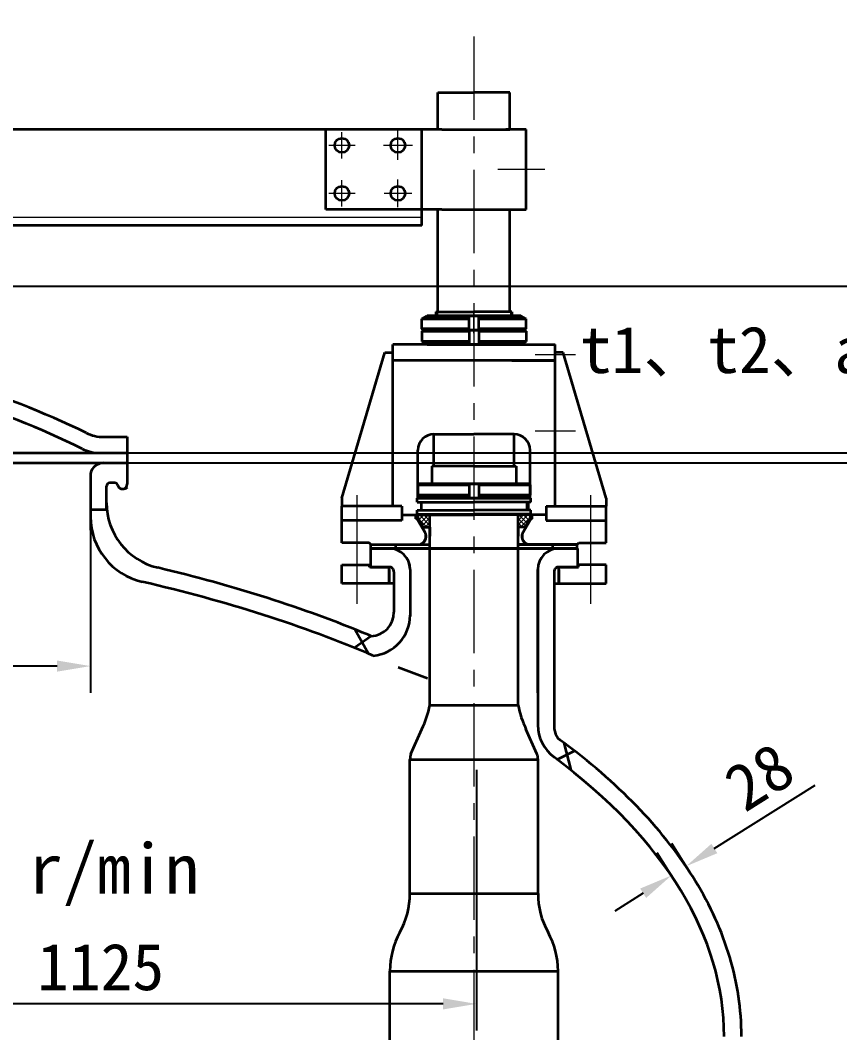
# Model space of a CAD drawing. Header units: millimetres. Extents: x 20551 to 32269, y 260 to 15110.
# Drawn here: x 24694 to 25923, y 11848 to 13366 of the extents above; entities that cross this region are included whole.
import ezdxf
from ezdxf.enums import TextEntityAlignment as Align

# ---------------------------------------------------------------- set-up
doc = ezdxf.new("R2010")
doc.units = ezdxf.units.MM
doc.header["$LTSCALE"] = 100
for name, pattern in [('CENTER', [2, 1.25, -0.25, 0.25, -0.25]), ('DASHED', [19.05, 12.7, -6.35]), ('PHANTOM', [63.5, 31.75, -6.35, 6.35, -6.35, 6.35, -6.35])]:
    doc.linetypes.add(name, pattern=pattern)
doc.layers.get('0').update_dxf_attribs({"color": 1, "lineweight": 35})
doc.layers.get('Defpoints').update_dxf_attribs({"lineweight": 18})
for name, color, linetype, lineweight in [('1', 1, 'Continuous', 35), ('16', 7, 'Continuous', 18), ('2', 2, 'DASHED', 18), ('3', 3, 'CENTER', 18), ('4', 4, 'PHANTOM', 18), ('dim', 7, 'Continuous', 18)]:
    doc.layers.add(name, color=color, linetype=linetype, lineweight=lineweight)
doc.layers.add('text', color=7, linetype='Continuous')
doc.styles.get("Standard").update_dxf_attribs({"font": ''})
doc.styles.get('Standard').set_extended_font_data('SimSun')
doc.dimstyles.new('ISO-25', dxfattribs={"dimtxt": 2.5, "dimasz": 2.5, "dimexe": 1.25, "dimexo": 0.625, "dimtad": 1, "dimdsep": 46, "dimtxsty": 'Standard', "dimcen": 2.5, "dimadec": 0, "dimazin": 0, "dimtfac": 1, "dimtmove": 0, "dimatfit": 3, "dimfxl": 1, "dimarcsym": 0})

# ---------------------------------------------------------------- blocks, each defined once
blk = doc.blocks.new('*D66')
at = {"layer": 'Defpoints', "color": 0}
for p in [(24841.2, 12702.3), (26813.3, 12702.3), (26360.6, 7592.3)]:
    blk.add_point(p, dxfattribs=at)
at = {"layer": 'dim', "color": 0, "lineweight": -2}
for p, q in [((24841.2, 12702.3), (26853.3, 12702.3)), ((26813.3, 7642.3), (26813.3, 12652.3)), ((26360.6, 7592.3), (26853.3, 7592.3))]:
    blk.add_line(p, q, dxfattribs=at)
at = {"layer": 'dim', "color": 0}
for points in [[(26805, 12652.3), (26821.6, 12652.3), (26813.3, 12702.3)], [(26805, 7642.3), (26821.6, 7642.3), (26813.3, 7592.3)]]:
    blk.add_solid(points, dxfattribs=at)
at = {"layer": 'dim', "color": 0, "insert": (26758.3, 10147.3), "char_height": 70, "attachment_point": 5, "rotation": 90}
blk.add_mtext('5110', dxfattribs=at)
blk = doc.blocks.new('*D67')
at = {"layer": 'Defpoints', "color": 0}
for p in [(24799.8, 12658.6), (23699.8, 12632.2), (23699.8, 12397.6)]:
    blk.add_point(p, dxfattribs=at)
at = {"layer": 'dim', "color": 0, "lineweight": -2}
for p, q in [((24799.8, 12658.6), (24799.8, 12357.6)), ((23699.8, 12632.2), (23699.8, 12357.6)), ((24749.8, 12397.6), (23749.8, 12397.6))]:
    blk.add_line(p, q, dxfattribs=at)
at = {"layer": 'dim', "color": 0}
for points in [[(23749.8, 12406), (23749.8, 12389.3), (23699.8, 12397.6)], [(24749.8, 12406), (24749.8, 12389.3), (24799.8, 12397.6)]]:
    blk.add_solid(points, dxfattribs=at)
at = {"layer": 'dim', "color": 0, "insert": (24515.3, 12452.6), "char_height": 70, "attachment_point": 5}
blk.add_mtext('%%c1100', dxfattribs=at)
blk = doc.blocks.new('*D68')
at = {"layer": 'Defpoints', "color": 0}
for p in [(24743.7, 12717.3), (26518.9, 12717.3), (24742.6, 12702.3)]:
    blk.add_point(p, dxfattribs=at)
at = {"layer": 'dim', "color": 0, "lineweight": -2}
for p, q in [((26518.9, 12767.3), (26518.9, 12817.3)), ((24743.7, 12717.3), (26558.9, 12717.3)), ((24742.6, 12702.3), (26558.9, 12702.3)), ((26518.9, 12652.3), (26518.9, 12427.2))]:
    blk.add_line(p, q, dxfattribs=at)
at = {"layer": 'dim', "color": 0}
for points in [[(26510.6, 12767.3), (26527.3, 12767.3), (26518.9, 12717.3)], [(26510.6, 12652.3), (26527.3, 12652.3), (26518.9, 12702.3)]]:
    blk.add_solid(points, dxfattribs=at)
at = {"layer": 'dim', "color": 0, "insert": (26463.9, 12488.2), "char_height": 70, "attachment_point": 5, "rotation": 90}
blk.add_mtext('15', dxfattribs=at)
blk = doc.blocks.new('*D69')
at = {"layer": 'Defpoints', "color": 0}
for p in [(24391.3, 12967.3), (26811, 12967.3), (26518.9, 12717.3)]:
    blk.add_point(p, dxfattribs=at)
at = {"layer": 'dim', "color": 0, "lineweight": -2}
for p, q in [((24391.3, 12967.3), (26851, 12967.3)), ((26811, 12767.3), (26811, 12917.3)), ((26518.9, 12717.3), (26851, 12717.3))]:
    blk.add_line(p, q, dxfattribs=at)
at = {"layer": 'dim', "color": 0}
for points in [[(26802.6, 12917.3), (26819.3, 12917.3), (26811, 12967.3)], [(26802.6, 12767.3), (26819.3, 12767.3), (26811, 12717.3)]]:
    blk.add_solid(points, dxfattribs=at)
at = {"layer": 'dim', "color": 0, "insert": (26756, 12842.3), "char_height": 70, "attachment_point": 5, "rotation": 90}
blk.add_mtext('250', dxfattribs=at)
blk = doc.blocks.new('*D70')
at = {"layer": 'Defpoints', "color": 0}
for p in [(24774.9, 12702.3), (26063.2, 11426.3), (26518.9, 11426.3)]:
    blk.add_point(p, dxfattribs=at)
at = {"layer": 'dim', "color": 0, "lineweight": -2}
for p, q in [((24774.9, 12702.3), (26558.9, 12702.3)), ((26518.9, 12652.3), (26518.9, 11476.3)), ((26063.2, 11426.3), (26558.9, 11426.3))]:
    blk.add_line(p, q, dxfattribs=at)
at = {"layer": 'dim', "color": 0}
for points in [[(26510.6, 12652.3), (26527.3, 12652.3), (26518.9, 12702.3)], [(26510.6, 11476.3), (26527.3, 11476.3), (26518.9, 11426.3)]]:
    blk.add_solid(points, dxfattribs=at)
at = {"layer": 'dim', "color": 0, "insert": (26463.9, 12064.3), "char_height": 70, "attachment_point": 5, "rotation": 90}
blk.add_mtext('1276', dxfattribs=at)
blk = doc.blocks.new('*D85')
at = {"layer": 'Defpoints', "color": 0}
for p in [(24868.4, 14464.3), (27036.8, 14464.3), (26124.5, 7092.3)]:
    blk.add_point(p, dxfattribs=at)
at = {"layer": 'dim', "color": 0, "lineweight": -2}
for p, q in [((24868.4, 14464.3), (27076.8, 14464.3)), ((27036.8, 7142.3), (27036.8, 14414.3)), ((26124.5, 7092.3), (27076.8, 7092.3))]:
    blk.add_line(p, q, dxfattribs=at)
at = {"layer": 'dim', "color": 0}
for points in [[(27028.4, 14414.3), (27045.1, 14414.3), (27036.8, 14464.3)], [(27028.4, 7142.3), (27045.1, 7142.3), (27036.8, 7092.3)]]:
    blk.add_solid(points, dxfattribs=at)
at = {"layer": 'dim', "color": 0, "insert": (26976.9, 10778.3), "char_height": 70, "attachment_point": 5, "rotation": 90}
blk.add_mtext('（7372）', dxfattribs=at)
blk = doc.blocks.new('*D89')
at = {"layer": 'Defpoints', "color": 0}
for p in [(24586.7, 14040.3), (26811, 14040.3), (25949.6, 12967.3)]:
    blk.add_point(p, dxfattribs=at)
at = {"layer": 'dim', "color": 0, "lineweight": -2}
for p, q in [((24586.7, 14040.3), (26851, 14040.3)), ((26811, 13017.3), (26811, 13990.3)), ((25949.6, 12967.3), (26851, 12967.3))]:
    blk.add_line(p, q, dxfattribs=at)
at = {"layer": 'dim', "color": 0}
for points in [[(26802.6, 13990.3), (26819.3, 13990.3), (26811, 14040.3)], [(26802.6, 13017.3), (26819.3, 13017.3), (26811, 12967.3)]]:
    blk.add_solid(points, dxfattribs=at)
at = {"layer": 'dim', "color": 0, "insert": (26756, 13503.8), "char_height": 70, "attachment_point": 5, "rotation": 90}
blk.add_mtext('1073', dxfattribs=at)
blk = doc.blocks.new('*D95')
at = {"layer": 'Defpoints', "color": 0}
for p in [(25378.4, 12242.1), (24251.6, 11948.7), (24251.6, 11891)]:
    blk.add_point(p, dxfattribs=at)
at = {"layer": 'dim', "color": 0, "lineweight": -2}
for p, q in [((25378.4, 12242.1), (25378.4, 11851)), ((24251.6, 11948.7), (24251.6, 11851)), ((25328.4, 11891), (24301.6, 11891))]:
    blk.add_line(p, q, dxfattribs=at)
at = {"layer": 'dim', "color": 0}
for points in [[(24301.6, 11899.4), (24301.6, 11882.7), (24251.6, 11891)], [(25328.4, 11899.4), (25328.4, 11882.7), (25378.4, 11891)]]:
    blk.add_solid(points, dxfattribs=at)
at = {"layer": 'dim', "color": 0, "insert": (24815, 11946), "char_height": 70, "attachment_point": 5}
blk.add_mtext('1125', dxfattribs=at)
blk = doc.blocks.new('*D102')
at = {"layer": 'Defpoints', "color": 0}
for p in [(25692.8, 12097.4), (25702.8, 12081.5), (25680.8, 12067.7)]:
    blk.add_point(p, dxfattribs=at)
at = {"layer": 'dim', "color": 0, "lineweight": -2}
for p, q in [((25735.1, 12124), (25886.4, 12219.1)), ((25702.8, 12081.5), (25671.5, 12131.3)), ((25680.8, 12067.7), (25649.5, 12117.4)), ((25628.4, 12057), (25586.1, 12030.3))]:
    blk.add_line(p, q, dxfattribs=at)
at = {"layer": 'dim', "color": 0}
for points in [[(25730.7, 12131.1), (25739.6, 12117), (25692.8, 12097.4)], [(25624, 12064), (25632.9, 12049.9), (25670.8, 12083.6)]]:
    blk.add_solid(points, dxfattribs=at)
at = {"layer": 'dim', "color": 0, "insert": (25802.7, 12231.4), "char_height": 70, "attachment_point": 5, "rotation": 32.1534}
blk.add_mtext('28', dxfattribs=at)

msp = doc.modelspace()

# ---------------------------------------------------------------- hatches: boundary and pattern name
at = {"layer": 'dim'}
h = msp.add_hatch(dxfattribs=at)
h.set_pattern_fill('_USER', color=256, scale=4.8, angle=45, style=0, double=1, pattern_type=0)
h.set_pattern_definition([(45, (40993.9886, 7893.0363), (-3.3941125, 3.3941125), []), (135, (40993.9886, 7893.0363), (-3.3941125, -3.3941125), [])])
h.paths.add_polyline_path([(25459.95754, 12622.01845), (25459.95754, 12624.36958), (25440.75754, 12624.36958), (25440.75754, 12606.22035), (25451.55754, 12606.22035)])
h.paths.add_polyline_path([(25297.95754, 12606.22035), (25308.75754, 12606.22035), (25308.75754, 12624.36958), (25289.55754, 12624.36958), (25289.55754, 12622.01845)])

# ---------------------------------------------------------------- linework, layer by layer
for p, q in [((25320.75754, 13257.96958), (25374.75754, 13257.96958)), ((25320.75754, 13202.57009), (25320.75754, 13257.96958)), ((25428.75754, 13257.96958), (25374.75754, 13257.96958)), ((25428.75754, 13202.57009), (25428.75754, 13257.96958)), ((25296.75754, 13202.57009), (24586.57492, 13202.57009, 0.71208)), ((25452.75754, 13202.57009), (25422.75754, 13202.57009)), ((25452.75754, 13082.57009), (25452.75754, 13202.57009)), ((25296.75754, 13058.57009), (25296.75754, 13082.57009)), ((25320.75754, 12929.16958), (25320.75754, 13082.57009)), ((25326.75754, 13082.57009), (25452.75754, 13082.57009)), ((25428.75754, 12929.16958), (25428.75754, 13082.57009)), ((25296.75754, 13058.57009), (24586.57492, 13058.57009)), ((25296.75754, 12918.66624), (25304.55754, 12923.16958)), ((25296.75754, 12918.66624), (25304.55754, 12923.16958)), ((25304.55754, 12923.16958), (25444.95754, 12923.16958)), ((25444.95754, 12923.16958), (25304.55754, 12923.16958)), ((25317.75754, 12929.16958), (25374.75754, 12929.16958)), ((25317.75754, 12929.16958), (25317.75754, 12923.16958)), ((25318.95754, 12929.16958), (25318.95754, 12923.16958)), ((25367.29954, 12901.56958), (25367.29954, 12923.16958)), ((25367.29954, 12901.56958), (25367.29954, 12923.16958)), ((25431.75754, 12929.16958), (25374.75754, 12929.16958)), ((25382.21554, 12901.56958), (25382.21554, 12923.16958)), ((25382.21554, 12901.56958), (25382.21554, 12923.16958)), ((25430.55754, 12929.16958), (25430.55754, 12923.16958)), ((25431.75754, 12929.16958), (25431.75754, 12923.16958)), ((25452.75754, 12918.66624), (25444.95754, 12923.16958)), ((25452.75754, 12918.66624), (25444.95754, 12923.16958)), ((25367.29954, 12918.66624), (25296.75754, 12918.66624)), ((25296.75754, 12903.36958), (25296.75754, 12918.66624)), ((25296.75754, 12903.36958), (25296.75754, 12918.66624)), ((25296.75754, 12918.66624), (25367.29954, 12918.66624)), ((25452.75754, 12918.66624), (25382.21554, 12918.66624)), ((25382.21554, 12918.66624), (25452.75754, 12918.66624)), ((25452.75754, 12903.36958), (25452.75754, 12918.66624)), ((25452.75754, 12903.36958), (25452.75754, 12918.66624)), ((25296.75754, 12903.36958), (25367.29954, 12903.36958)), ((25298.55754, 12901.56958), (25296.75754, 12903.36958)), ((25367.29954, 12903.36958), (25296.75754, 12903.36958)), ((25298.55754, 12901.56958), (25296.75754, 12903.36958)), ((25298.55754, 12901.56958), (25296.75754, 12899.76958)), ((25298.55754, 12901.56958), (25296.75754, 12899.76958)), ((25296.75754, 12899.76958), (25367.29954, 12899.76958)), ((25296.75754, 12899.76958), (25296.75754, 12884.47291)), ((25296.75754, 12899.76958), (25296.75754, 12884.47291)), ((25367.29954, 12899.76958), (25296.75754, 12899.76958)), ((25298.55754, 12901.56958), (25450.95754, 12901.56958)), ((25298.55754, 12901.56958), (25450.95754, 12901.56958)), ((25450.95754, 12901.56958), (25298.55754, 12901.56958)), ((25450.95754, 12901.56958), (25298.55754, 12901.56958)), ((25367.29954, 12901.56958), (25367.29954, 12879.96958)), ((25367.29954, 12901.56958), (25367.29954, 12879.96958)), ((25382.21554, 12903.36958), (25452.75754, 12903.36958)), ((25452.75754, 12903.36958), (25382.21554, 12903.36958)), ((25382.21554, 12901.56958), (25382.21554, 12879.96958)), ((25382.21554, 12901.56958), (25382.21554, 12879.96958)), ((25382.21554, 12899.76958), (25452.75754, 12899.76958)), ((25452.75754, 12899.76958), (25382.21554, 12899.76958)), ((25450.95754, 12901.56958), (25452.75754, 12903.36958)), ((25450.95754, 12901.56958), (25452.75754, 12903.36958)), ((25450.95754, 12901.56958), (25452.75754, 12899.76958)), ((25450.95754, 12901.56958), (25452.75754, 12899.76958)), ((25452.75754, 12899.76958), (25452.75754, 12884.47291)), ((25452.75754, 12899.76958), (25452.75754, 12884.47291)), ((25252.95754, 12637.56958), (25252.95754, 12879.96958)), ((25320.75754, 12879.96958), (25252.95754, 12879.96958)), ((25367.29954, 12884.47291), (25296.75754, 12884.47291)), ((25296.75754, 12884.47291), (25304.55754, 12879.96958)), ((25296.75754, 12884.47291), (25367.29954, 12884.47291)), ((25296.75754, 12884.47291), (25304.55754, 12879.96958)), ((25304.55754, 12879.96958), (25444.95754, 12879.96958)), ((25444.95754, 12879.96958), (25304.55754, 12879.96958)), ((25452.75754, 12884.47291), (25382.21554, 12884.47291)), ((25382.21554, 12884.47291), (25452.75754, 12884.47291)), ((25428.75754, 12879.96958), (25496.55754, 12879.96958)), ((25452.75754, 12884.47291), (25444.95754, 12879.96958)), ((25452.75754, 12884.47291), (25444.95754, 12879.96958)), ((25496.55754, 12637.56958), (25496.55754, 12879.96958)), ((25176.75754, 12649.56958), (25240.95754, 12867.96958)), ((25240.95754, 12867.96958), (25252.95754, 12867.96958)), ((25508.55754, 12867.96958), (25496.55754, 12867.96958)), ((25572.75754, 12649.56958), (25508.55754, 12867.96958)), ((25496.55754, 12855.96958), (25252.95754, 12855.96958)), ((25431.75754, 12855.96958), (25496.55754, 12855.96958)), ((24819.59411, 12741.27278), (24854.75754, 12741.27278)), ((24854.75754, 12741.27278), (24854.75754, 12717.27278)), ((25314.75754, 12697.61845), (25314.75754, 12745.5659)), ((25314.75754, 12745.5659), (25374.75754, 12745.5659)), ((25434.75754, 12745.5659), (25374.75754, 12745.5659)), ((25434.75754, 12697.61845), (25434.75754, 12745.5659)), ((24327.0186, 12717.27278), (24854.75754, 12717.27278)), ((24854.76969, 12717.28826), (24854.774, 12676.60877)), ((25290.75754, 12649.61845), (25290.75754, 12721.5659)), ((25458.75754, 12649.61845), (25458.75754, 12721.5659)), ((24328.27289, 12702.22513), (24854.77128, 12702.28826)), ((24854.77128, 12702.28826), (24854.77467, 12670.28826)), ((25374.75754, 12697.61845), (25311.75754, 12697.61845)), ((25311.75754, 12697.61845), (25311.75754, 12671.21845)), ((25374.75754, 12697.61845), (25437.75754, 12697.61845)), ((25437.75754, 12697.61845), (25437.75754, 12671.21845)), ((24799.77295, 12686.48532), (24799.78196, 12601.51597)), ((24823.7787, 12632.28497), (24823.77499, 12667.28497)), ((24836.15551, 12672.28629), (24828.77446, 12672.2855)), ((25292.55754, 12671.21845), (25290.75754, 12669.41845)), ((25292.55754, 12671.21845), (25290.75754, 12669.41845)), ((25290.75754, 12669.41845), (25367.29954, 12669.41845)), ((25290.75754, 12669.41845), (25290.75754, 12654.12178)), ((25290.75754, 12669.41845), (25290.75754, 12654.12178)), ((25367.29954, 12669.41845), (25290.75754, 12669.41845)), ((25292.55754, 12671.21845), (25456.95754, 12671.21845)), ((25456.95754, 12671.21845), (25292.55754, 12671.21845)), ((25367.29954, 12671.21845), (25367.29954, 12649.61845)), ((25367.29954, 12671.21845), (25367.29954, 12649.61845)), ((25382.21554, 12671.21845), (25382.21554, 12649.61845)), ((25382.21554, 12671.21845), (25382.21554, 12649.61845)), ((25382.21554, 12669.41845), (25458.75754, 12669.41845)), ((25458.75754, 12669.41845), (25382.21554, 12669.41845)), ((25456.95754, 12671.21845), (25458.75754, 12669.41845)), ((25456.95754, 12671.21845), (25458.75754, 12669.41845)), ((25458.75754, 12669.41845), (25458.75754, 12654.12178)), ((25458.75754, 12669.41845), (25458.75754, 12654.12178)), ((25367.29954, 12654.12178), (25290.75754, 12654.12178)), ((25290.75754, 12654.12178), (25298.55754, 12649.61845)), ((25290.75754, 12654.12178), (25367.29954, 12654.12178)), ((25290.75754, 12654.12178), (25298.55754, 12649.61845)), ((25458.75754, 12654.12178), (25382.21554, 12654.12178)), ((25382.21554, 12654.12178), (25458.75754, 12654.12178)), ((25458.75754, 12654.12178), (25450.95754, 12649.61845)), ((25458.75754, 12654.12178), (25450.95754, 12649.61845)), ((24823.7787, 12632.28497), (24823.79243, 12641.10726)), ((25176.75754, 12649.56958), (25176.75754, 12637.56958)), ((25266.75754, 12637.56958), (25176.75754, 12637.56958)), ((25176.75754, 12611.16958), (25176.75754, 12637.56958)), ((25266.75754, 12637.56958), (25266.75754, 12615.96958)), ((25289.55754, 12643.61845), (25289.55754, 12649.61845)), ((25289.55754, 12649.61845), (25308.75754, 12649.61845)), ((25374.75754, 12649.61845), (25289.55754, 12649.61845)), ((25289.55754, 12643.61845), (25374.75754, 12643.61845)), ((25295.55754, 12643.61845), (25295.55754, 12631.61845)), ((25298.55754, 12649.61845), (25450.95754, 12649.61845)), ((25450.95754, 12649.61845), (25298.55754, 12649.61845)), ((25374.75754, 12649.61845), (25459.95754, 12649.61845)), ((25459.95754, 12643.61845), (25374.75754, 12643.61845)), ((25459.95754, 12649.61845), (25440.75754, 12649.61845)), ((25459.95754, 12649.61845), (25440.75754, 12649.61845)), ((25453.95754, 12643.61845), (25453.95754, 12631.61845)), ((25459.95754, 12643.61845), (25455.75754, 12643.61845)), ((25455.75754, 12643.61845), (25455.75754, 12631.61845)), ((25459.95754, 12643.61845), (25459.95754, 12649.61845)), ((25459.95754, 12643.61845), (25459.95754, 12649.61845)), ((25482.75754, 12637.56958), (25482.75754, 12615.96958)), ((25482.75754, 12637.56958), (25572.75754, 12637.56958)), ((25482.75754, 12637.56958), (25482.75754, 12615.96958)), ((25572.75754, 12649.56958), (25572.75754, 12637.56958)), ((25572.75754, 12611.16958), (25572.75754, 12637.56958)), ((24799.7787, 12632.28243), (24823.7787, 12632.28497)), ((24799.7787, 12632.28243), (24815.3321, 12632.28408)), ((25266.75754, 12624.36958), (25374.75754, 12624.36958)), ((25287.75754, 12618.35879), (25287.75754, 12624.36958)), ((25289.55754, 12625.61845), (25289.55754, 12631.61845)), ((25289.55754, 12631.61845), (25374.75754, 12631.61845)), ((25289.55754, 12624.36958), (25289.55754, 12625.61845)), ((25289.55754, 12625.61845), (25374.75754, 12625.61845)), ((25289.55754, 12624.71845), (25289.55754, 12625.61845)), ((25289.55754, 12622.01845), (25289.55754, 12625.61845)), ((25289.55754, 12622.01845), (25297.95754, 12606.22035)), ((25308.75754, 12338.95684), (25308.75754, 12625.61845)), ((25459.95754, 12631.61845), (25374.75754, 12631.61845)), ((25459.95754, 12625.61845), (25374.75754, 12625.61845)), ((25482.75754, 12624.36958), (25374.75754, 12624.36958)), ((25440.75754, 12338.95684), (25440.75754, 12625.61845)), ((25459.95754, 12625.61845), (25440.75754, 12625.61845)), ((25459.95754, 12622.01845), (25451.55754, 12606.22035)), ((25459.95754, 12631.61845), (25455.75754, 12631.61845)), ((25459.95754, 12625.61845), (25459.95754, 12631.61845)), ((25459.95754, 12625.61845), (25459.95754, 12631.61845)), ((25459.95754, 12624.71845), (25459.95754, 12625.61845)), ((25459.95754, 12622.01845), (25459.95754, 12625.61845)), ((25482.75754, 12624.36958), (25459.95754, 12624.36958)), ((25461.75754, 12618.35879), (25461.75754, 12624.36958)), ((25266.75754, 12615.96958), (25176.75754, 12615.96958)), ((25176.75754, 12582.36958), (25176.75754, 12611.16958)), ((25290.59677, 12616.56958), (25301.14984, 12598.29111)), ((25297.95754, 12606.22035), (25308.75754, 12606.22035)), ((25308.75754, 12606.22035), (25308.75754, 12592.29111)), ((25451.55754, 12606.22035), (25440.75754, 12606.22035)), ((25440.75754, 12606.22035), (25440.75754, 12592.29111)), ((25458.91831, 12616.56958), (25448.36523, 12598.29111)), ((25482.75754, 12615.96958), (25572.75754, 12615.96958)), ((25572.75754, 12582.36958), (25572.75754, 12611.16958)), ((25217.55754, 12582.36958), (25176.75754, 12582.36958)), ((25219.95754, 12579.96958), (25217.55754, 12582.36958)), ((25219.74921, 12573.96958), (25305.09086, 12573.96958)), ((25529.76586, 12573.96958), (25219.74921, 12573.96958)), ((25219.7496, 12573.96958), (25219.7496, 12546.10298)), ((25219.7496, 12573.96958), (25219.7496, 12546.10298)), ((25219.7496, 12573.96958), (25529.76548, 12573.96958)), ((25219.95754, 12579.96958), (25308.75754, 12579.96958)), ((25219.95754, 12573.96958), (25219.95754, 12578.76958)), ((25219.95754, 12573.96958), (25231.95754, 12573.96958)), ((25219.95754, 12573.96958), (25374.75754, 12573.96958)), ((25231.95754, 12573.96958), (25374.75754, 12573.96958)), ((25231.95754, 12573.96958), (25248.59385, 12573.96958)), ((25253.55754, 12573.96958), (25308.75754, 12573.96958)), ((25257.15754, 12578.76958), (25257.15754, 12573.96958)), ((25517.55754, 12573.96958), (25374.75754, 12573.96958)), ((25517.55754, 12573.96958), (25374.75754, 12573.96958)), ((25529.55754, 12579.96958), (25440.75754, 12579.96958)), ((25495.95754, 12573.96958), (25440.75754, 12573.96958)), ((25529.55754, 12579.96958), (25458.75754, 12579.96958)), ((25492.35754, 12578.76958), (25492.35754, 12573.96958)), ((25492.35754, 12578.76958), (25492.35754, 12573.96958)), ((25529.55754, 12573.96958), (25517.55754, 12573.96958)), ((25529.55754, 12573.96958), (25517.55754, 12573.96958)), ((25529.55754, 12579.96958), (25531.95754, 12582.36958)), ((25529.55754, 12573.96958), (25529.55754, 12578.76958)), ((25529.55754, 12573.96958), (25529.55754, 12578.76958)), ((25529.76548, 12573.96958), (25529.76548, 12546.10298)), ((25529.76548, 12573.96958), (25529.76548, 12546.10298)), ((25531.95754, 12582.36958), (25572.75754, 12582.36958)), ((25176.75754, 12521.60926), (25176.75754, 12549.5863)), ((25176.75754, 12549.5863), (25219.7496, 12549.5863)), ((25218.00754, 12546.10298), (25218.00754, 12549.5863)), ((25247.61586, 12546.10298), (25218.00754, 12546.10298)), ((25219.74921, 12549.58625), (25219.74921, 12549.58625)), ((25219.7496, 12546.10298), (25247.6162, 12546.10298)), ((25219.7496, 12546.10298), (25247.6162, 12546.10298)), ((25247.61586, 12521.71966), (25247.61586, 12546.10298)), ((25529.76548, 12546.10298), (25501.89888, 12546.10298)), ((25529.76548, 12546.10298), (25501.89888, 12546.10298)), ((25529.76548, 12546.10298), (25501.89888, 12546.10298)), ((25529.76548, 12546.10298), (25501.89888, 12546.10298)), ((25529.76548, 12546.10298), (25501.89888, 12546.10298)), ((25529.76548, 12546.10298), (25501.89888, 12546.10298)), ((25501.89921, 12521.71966), (25501.89921, 12546.10298)), ((25501.89921, 12546.10298), (25531.50754, 12546.10298)), ((25572.75754, 12549.5863), (25529.76548, 12549.5863)), ((25529.76586, 12549.58625), (25529.76548, 12549.58625, 0.00207)), ((25529.76548, 12549.58625), (25531.50754, 12549.58625)), ((25529.76586, 12549.58625), (25529.76586, 12549.58625)), ((25531.50754, 12549.58625), (25531.50754, 12549.5863)), ((25531.50754, 12546.10298), (25531.50754, 12549.5863)), ((25572.75754, 12521.60926), (25572.75754, 12549.5863)), ((25247.6162, 12542.61971), (25247.6162, 12521.60926)), ((25254.49976, 12539.12619, 21.46511), (25254.79721, 12478.43696, 149.22565)), ((25278.96586, 12542.61958), (25278.96586, 12472.32776, 149.22565)), ((25278.96612, 12542.61966), (25278.96612, 12492.63625)), ((25278.96612, 12542.61966), (25278.96612, 12473.89695)), ((25470.54896, 12542.61966), (25470.54896, 12479.89553)), ((25470.54896, 12542.61966), (25470.54896, 12309.31244)), ((25470.54919, 12395.78825), (25470.54919, 12542.61958, 149.22565)), ((25495.01532, 12539.12619, 21.46511), (25495.03837, 12303.39652)), ((25501.89888, 12542.61971), (25501.89888, 12521.60926)), ((25254.58558, 12521.61639, 58.32605), (25176.75754, 12521.60926)), ((25494.9295, 12521.61639, 58.32605), (25572.75754, 12521.60926)), ((25196.10735, 12452.76492), (25216.47784, 12416.29991)), ((25220.81343, 12442.67516), (25195.76792, 12424.87032)), ((25260.88238, 12395.83274), (25305.09086, 12379.70752)), ((25470.54919, 12357.69447), (25470.54919, 12395.78825, 149.22565)), ((25308.75754, 12338.95684), (25440.75754, 12338.95684)), ((25280.28564, 12266.04451), (25296.80996, 12303.01609)), ((25469.22944, 12266.04451), (25452.70512, 12303.01609)), ((25499.69066, 12257.46266), (25525.66484, 12270.33935)), ((25509.63855, 12282.49144), (25519.82242, 12241.87526)), ((25278.75754, 12056.48866), (25278.75754, 12257.61755)), ((25278.75754, 12257.61755), (25470.75754, 12257.61755)), ((25470.75754, 12056.48866), (25470.75754, 12257.61755)), ((25278.75754, 12056.48866), (25470.75754, 12056.48866)), ((25248.75754, 10575.14344), (25248.75754, 11940.29916)), ((25248.75754, 11940.29916), (25500.75754, 11940.29916)), ((25500.75754, 10556.7407), (25500.75754, 11940.29916))]:
    msp.add_line(p, q)
at = {"lineweight": 35}
for p, q in [((25296.75754, 13202.57009), (25152.75754, 13202.57009)), ((25152.75754, 13082.57009), (25152.75754, 13202.57009)), ((25326.75754, 13202.57009), (25296.75754, 13202.57009)), ((25296.75754, 13082.57009), (25296.75754, 13202.57009)), ((25326.75754, 13202.57009), (25428.75754, 13202.57009)), ((25296.75754, 13082.57009), (25152.75754, 13082.57009)), ((25326.75754, 13082.57009), (25296.75754, 13082.57009))]:
    msp.add_line(p, q, dxfattribs=at)
for centre in [(25176.75754, 13178.57009), (25260.75754, 13178.57009), (25176.75754, 13106.57009), (25260.75754, 13106.57009)]:
    msp.add_circle(centre, 10.8, dxfattribs=at)
for centre, radius, start, end in [((24247.32529, 11633.25594), 1240.67481, 63.89869991, 83.63155681), ((24247.08168, 11632.73496), 1217.24727, 63.65106605, 83.53472956), ((24819.59411, 12801.27278), 60, 243.87261795, 270), ((25314.75754, 12721.5659), 24, 90, 180), ((25434.75754, 12721.5659), 24, 0, 90), ((24813.99768, 12777.27278), 60, 243.62248854, 270), ((24819.3268, 12682.2845), 20, 90.0060755, 167.87523633), ((24828.77499, 12667.2855), 5, 90.0060755, 180.0060755), ((24836.15604, 12667.28629), 5, 14.48358686, 90.0060755), ((24847.77467, 12670.28752), 7, 194.48358686, 0.0060755), ((24848.61098, 12672.24865), 9, 213.7550641, 315.5907669), ((24923.95718, 12642.70453), 100.17748, 180.04132749, 256.5292395), ((24899.94914, 12621.61759), 100.1672, 180.03948513, 256.9507221), ((25287.44177, 12614.73227), 3.65099, 30.21429465, 85.0383871), ((25462.07331, 12614.73227), 3.65099, 94.9616129, 149.78570535), ((25290.75754, 12591.96958), 12, 270, 0), ((25290.75754, 12592.29111), 12, 0, 30), ((25458.75754, 12592.29111), 12, 150, 180), ((25458.75754, 12591.96958), 12, 180, 270), ((25247.61586, 12542.61958), 31.35, 0, 90), ((25247.6162, 12542.61966), 31.34992, 0, 90), ((25247.6162, 12542.61966), 31.34992, 0, 90), ((25287.67421, 12573.96958), 17.41668, 0, 0.09923919), ((25501.89888, 12542.61966), 31.34992, 90, 180), ((25501.89888, 12542.61966), 31.34992, 90, 180), ((25501.89919, 12542.61958), 31.35, 90, 180), ((25248.40208, 12539.99418, 21.46511), 6.15914, 351.89850309, 97.33075006), ((25501.11299, 12539.99418, 21.46511), 6.15914, 82.66924994, 188.10149691), ((25219.17264, 12478.26235), 35.625, 272.63982008, 0.28082198), ((25218.00794, 12473.89695), 60.95818, 275.41504948, 0), ((25146.59472, 12372.90749), 165.67868, 335.04861758, 348.17526333), ((25602.92036, 12372.90749), 165.67868, 191.82473667, 204.95138242), ((25530.54896, 12309.31244), 60, 180, 233.35082104), ((25530.54896, 12309.31244), 36, 189.45836749, 214.48263375), ((25302.75754, 12257.61755), 24, 159.44395478, 180), ((25446.75754, 12257.61755), 24, 0, 20.55604522), ((25158.75754, 12056.48866), 120, 331.04497563, 0), ((25590.75754, 12056.48866), 120, 180, 208.95502437), ((25368.75754, 11940.29916), 120, 151.04497563, 180), ((25380.75754, 11940.29916), 120, 0, 28.95502437)]:
    msp.add_arc(centre, radius, start, end)
for start_param, end_param in [(7.1472714973, 7.4223170225), (6.2824158028, 6.8749019208)]:
    msp.add_ellipse((24249.75754, 11842.83416), major_axis=(1500, 0), ratio=0.5, start_param=start_param, end_param=end_param)
for points, knots in [([(25220.81343, 12442.67516), (25219.34694, 12443.28705), (25217.8782, 12443.89752), (25119.76177, 12484.52259), (25013.4433, 12518.41251), (24900.62092, 12545.28304)], [7.15857688007, 7.15857688007, 7.15857688007, 7.15857688007, 7.16234032682, 7.16234032682, 7.40960287097, 7.40960287097, 7.40960287097, 7.40960287097]), ([(25775.75712, 11842.25703), (25775.7574, 11842.4494), (25775.75754, 11842.64178), (25775.75754, 11842.83416), (25775.75754, 11882.47628), (25769.85269, 11922.10897), (25746.56295, 12000.06168), (25729.19221, 12038.37815), (25661.79685, 12148.65014), (25596.42391, 12217.39752), (25509.36965, 12282.70772), (25505.14401, 12285.82773), (25500.87424, 12288.93081)], [6.28246569583, 6.28246569583, 6.28246569583, 6.28246569583, 6.28318530718, 6.28318530718, 6.28318530718, 6.43147255211, 6.43147255211, 6.57975979705, 6.57975979705, 6.87105006193, 6.87105006193, 6.88574579064, 6.88574579064, 6.88574579064, 6.88574579064])]:
    msp.add_open_spline(points, degree=3, knots=knots)
msp.add_open_spline([(25258.24239, 12426.53393), (25257.84055, 12426.71301), (25257.43852, 12426.89197), (25257.03631, 12427.07083)], degree=3)
at = {"layer": '1', "lineweight": 15}
msp.add_line((25219.95754, 12573.96958), (25219.95754, 12573.96958), dxfattribs=at)
msp.add_line((25219.95754, 12573.96958), (25219.95754, 12573.96958), dxfattribs=at)
at = {"layer": '1'}
for p, q in [((25253.55754, 12573.96958), (25308.75754, 12573.96958)), ((25495.95754, 12573.96958), (25440.75754, 12573.96958)), ((25495.95754, 12573.96958), (25440.75754, 12573.96958))]:
    msp.add_line(p, q, dxfattribs=at)
at = {"layer": '2'}
msp.add_line((25296.75754, 13070.57009), (24586.57492, 13070.57009), dxfattribs=at)
at = {"layer": '3', "lineweight": 15}
msp.add_line((25380.75754, 13082.57009), (25344.75754, 13082.57009), dxfattribs=at)
at = {"layer": '3'}
for p, q in [((25374.75754, 12896.76958), (25374.75754, 12927.96958)), ((25374.75754, 12896.76958), (25374.75754, 12927.96958)), ((25374.75754, 12906.36958), (25374.75754, 12875.16958)), ((25374.75754, 12906.36958), (25374.75754, 12875.16958)), ((25374.75754, 12676.01845), (25374.75754, 12644.81845)), ((25374.75754, 12676.01845), (25374.75754, 12644.81845))]:
    msp.add_line(p, q, dxfattribs=at)
at = {"layer": '4', "color": 2, "linetype": 'CENTER'}
msp.add_line((25374.75754, 13341.86519, 1.85502), (25374.75754, 9444.28109, 19.15834), dxfattribs=at)
at = {"layer": '4', "ltscale": 0.4}
for p, q in [((25176.75754, 13158.76269), (25176.75754, 13198.3775)), ((25260.75754, 13156.87882), (25260.75754, 13200.26137)), ((25196.56494, 13178.57009), (25156.95014, 13178.57009)), ((25282.44881, 13178.57009), (25239.06626, 13178.57009)), ((25481.22628, 13142.57009), (25410.53523, 13142.57009)), ((25176.75754, 13086.71465), (25176.75754, 13126.42553)), ((25260.75754, 13085.9322), (25260.75754, 13127.20798)), ((25196.61298, 13106.57009), (25156.9021, 13106.57009)), ((25281.39543, 13106.57009), (25240.11965, 13106.57009)), ((25526.82183, 12864.43572), (25466.29325, 12864.43572)), ((25526.82183, 12750.21801), (25466.29325, 12750.21801)), ((25199.75754, 12490.91359), (25199.75754, 12654.10649)), ((25549.75754, 12490.91359), (25549.75754, 12654.10649))]:
    msp.add_line(p, q, dxfattribs=at)
at = {"layer": '4'}
for p, q in [((25291.5806, 12617.26553), (25302.18907, 12598.89111)), ((25457.93447, 12617.26553), (25447.326, 12598.89111)), ((25219.95754, 12578.76958), (25217.55754, 12582.36958)), ((25308.75754, 12578.76958), (25219.95754, 12578.76958)), ((25440.75754, 12578.76958), (25529.55754, 12578.76958)), ((25458.75754, 12578.76958), (25529.55754, 12578.76958)), ((25529.55754, 12578.76958), (25531.95754, 12582.36958)), ((25529.55754, 12578.76958), (25531.95754, 12582.36958))]:
    msp.add_line(p, q, dxfattribs=at)
for centre, radius, start, end in [((25288.34337, 12613.22697), 5.17587, 51.28498853, 96.49897143), ((25461.17171, 12613.22697), 5.17587, 83.50102857, 128.71501147), ((25290.75754, 12591.96958), 13.2, 270, 0), ((25290.75754, 12592.29111), 13.2, 0, 30), ((25458.75754, 12592.29111), 13.2, 150, 180), ((25458.75754, 12591.96958), 13.2, 180, 270)]:
    msp.add_arc(centre, radius, start, end, dxfattribs=at)
at = {"layer": 'dim'}
for p, q in [((25302.75754, 12592.29111), (25302.75754, 12591.96958)), ((25446.75754, 12592.29111), (25446.75754, 12591.96958)), ((25529.55754, 12579.96958), (25531.95754, 12582.36958))]:
    msp.add_line(p, q, dxfattribs=at)
at = {"layer": 'text', "lineweight": 15}
msp.add_line((25452.75754, 13082.57009), (25422.75754, 13082.57009), dxfattribs=at)

# ---------------------------------------------------------------- texts
at = {"layer": '16', "lineweight": 18}
msp.add_text('t1、t2、a、b、s、p、d', height=70, dxfattribs=at).set_placement((25533.61516, 12837.18802))
at = {"layer": 'dim'}
msp.add_text('r/min', height=75, dxfattribs=at).set_placement((24962.41278, 12056.3029), align=Align.RIGHT)

# ---------------------------------------------------------------- dimensions: what is measured, and where the dimension line sits
for base, p1, p2, angle, text, override, picture, middle in [((27036.7703, 14464.27278), (26124.49124, 7092.28826), (24868.38192, 14464.27278), 90, '（<>）', {"dimscale": 20, "dimtxt": 3.5, "dimexe": 2, "dimexo": 0, "dimgap": 1, "dimdec": 0, "dimcen": 0, "dimtofl": 0, "dimatfit": 0, "dimtvp": 9.071429}, '*D85', (26976.90919, 10778.28052)), ((24251.57492, 11891.02936), (25378.3923, 12242.12531), (24251.57492, 11948.69719), 180, '1125', {"dimscale": 20, "dimtxt": 3.5, "dimexe": 2, "dimexo": 0, "dimgap": 1, "dimcen": 0, "dimtofl": 0, "dimatfit": 0, "dimtvp": 9.071429}, '*D95', (24814.98361, 11946.02936))]:
    dim = msp.add_linear_dim(base=base, p1=p1, p2=p2, angle=angle, text=text, dimstyle='ISO-25', override=override, dxfattribs=at)
    dim.commit()
    dim.dimension.update_dxf_attribs({"geometry": picture, "text_midpoint": middle})
for base, p1, p2, picture, middle in [((26810.95503, 14040.27278), (25949.63876, 12967.27278), (24586.68816, 14040.27278), '*D89', (26755.95503, 13503.77278)), ((26810.95503, 12967.27278), (26518.91948, 12717.27278), (24391.34383, 12967.27278), '*D69', (26755.95503, 12842.27278)), ((26518.91948, 11426.27868), (24774.87111, 12702.27868), (26063.1946, 11426.27868), '*D70', (26463.91948, 12064.27868)), ((26813.31007, 12702.28826), (26360.59543, 7592.28826), (24841.22689, 12702.28826), '*D66', (26758.31007, 10147.28826))]:
    dim = msp.add_linear_dim(base=base, p1=p1, p2=p2, angle=90, dimstyle='ISO-25', override={"dimscale": 20, "dimtxt": 3.5, "dimexe": 2, "dimexo": 0, "dimgap": 1, "dimcen": 0, "dimtofl": 0, "dimatfit": 0, "dimtvp": 9.071429}, dxfattribs=at)
    dim.commit()
    dim.dimension.update_dxf_attribs({"geometry": picture, "text_midpoint": middle})
dim = msp.add_linear_dim(base=(26518.91948, 12717.27278), p1=(24742.57256, 12702.27481), p2=(24743.68444, 12717.27278), angle=90, dimstyle='ISO-25', override={"dimscale": 20, "dimtxt": 3.5, "dimexe": 2, "dimexo": 0, "dimgap": 1, "dimcen": 0, "dimtofl": 0, "dimatfit": 0, "dimtvp": 9.071429}, dxfattribs=at)
dim.commit()
dim.dimension.update_dxf_attribs({"geometry": '*D68', "text_midpoint": (26518.91948, 12488.24476), "dimtype": 160})
dim = msp.add_linear_dim(base=(23699.77591, 12397.6457), p1=(24799.77591, 12658.61641), p2=(23699.77591, 12632.22411), text='%%c1100', dimstyle='ISO-25', override={"dimscale": 20, "dimtxt": 3.5, "dimexe": 2, "dimexo": 0, "dimgap": 1, "dimcen": 0, "dimtofl": 0, "dimatfit": 0, "dimtvp": 9.071429}, dxfattribs=at)
dim.commit()
dim.dimension.update_dxf_attribs({"geometry": '*D67', "text_midpoint": (24515.34311, 12397.6457), "dimtype": 160})
dim = msp.add_aligned_dim(p1=(25680.75498, 12067.69317), p2=(25702.76714, 12081.52998), distance=18.74461, text='28', dimstyle='ISO-25', override={"dimscale": 20, "dimtxt": 3.5, "dimexe": 2, "dimexo": 0, "dimgap": 1, "dimcen": 0, "dimtofl": 0, "dimatfit": 0, "dimtvp": 9.071429}, dxfattribs=at)
dim.commit()
dim.dimension.update_dxf_attribs({"geometry": '*D102', "text_midpoint": (25802.65008, 12231.42031)})

doc.saveas('drawing.dxf')
